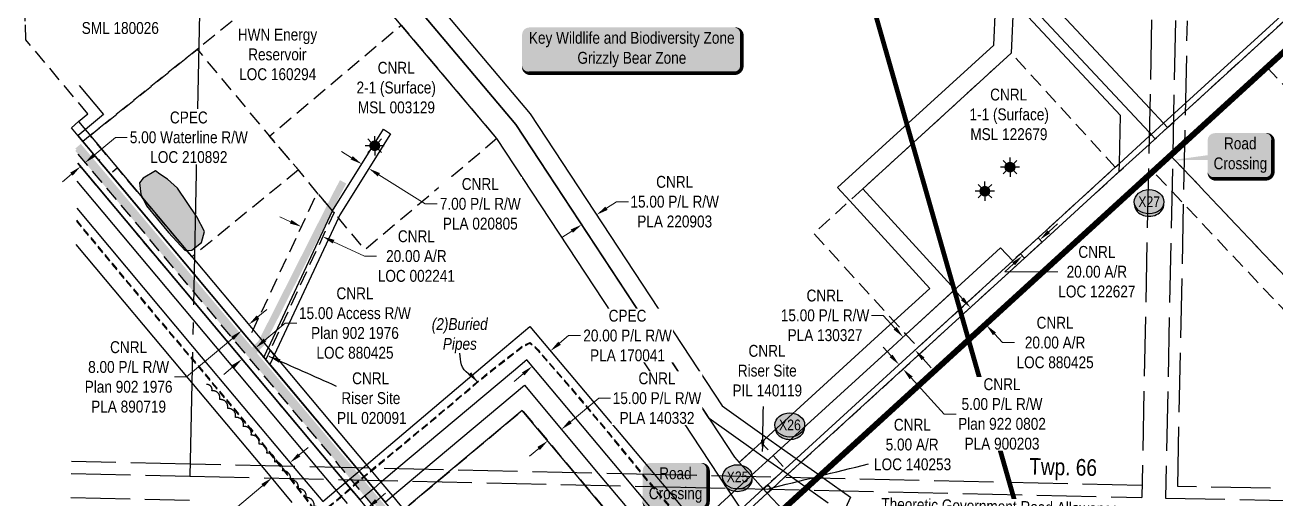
# Model space of a CAD drawing. Extents: x 405326 to 424052, y 6044755 to 6062236.
# Drawn here: x 405334 to 406388, y 6059730 to 6060129 of the extents above; entities that cross this region are included whole.
import ezdxf
from ezdxf.enums import TextEntityAlignment as Align

# ---------------------------------------------------------------- set-up
doc = ezdxf.new("R2010")
doc.units = 0
doc.header["$LTSCALE"] = 5
for name, pattern in [('0', [1, 1, 0]), ('DASHDOT2', [12.7, 6.35, -3.175, 0, -3.175]), ('foc-ACCESSROAD', [3.75, 2.5, -1.25]), ('foc-QUARTERLINE', [33, 25, -3, 2, -3]), ('foc-UNSURVEYED', [12.5, 10, -2.5]), ('UG_PIPE', [1.875, 1.25, -0.625])]:
    doc.linetypes.add(name, pattern=pattern)
for name, color, linetype in [('AS-PIPE-UG', 44, 'UG_PIPE'), ('AS-PIPE-UG-T', 44, 'Continuous'), ('AS-ROADS', 254, 'Continuous'), ('AS-WILDLIFE', 131, 'DASHDOT2'), ('AS-WILDLIFE-BLOCK', 131, 'Continuous'), ('C-RW', 13, 'Continuous'), ('C-WS', 13, 'foc-ACCESSROAD'), ('CG-NOTES', 7, 'Continuous'), ('D-TXT', 6, 'Continuous'), ('F-AR', 190, 'foc-ACCESSROAD'), ('F-RW', 190, 'Continuous'), ('F-WS', 190, 'foc-ACCESSROAD'), ('F-WS-S', 190, 'Continuous'), ('L-ROAD-T', 7, 'Continuous'), ('L-SECQ', 8, 'foc-QUARTERLINE'), ('L-USEC', 7, 'foc-UNSURVEYED'), ('P-CROSSINGS', 250, 'Continuous'), ('P-PROPOSED', 10, 'Continuous'), ('T-BUSH', 110, '0'), ('T-WATER', 160, 'Continuous'), ('T-WATER-H', 133, 'Continuous')]:
    doc.layers.add(name, color=color, linetype=linetype)
for name, color, linetype, lineweight in [('C-RW-T', 13, 'Continuous', 9), ('C-WS-T', 13, 'Continuous', 9), ('F-AR-T', 190, 'Continuous', 9), ('F-RW-T', 190, 'Continuous', 9), ('F-WS-T', 190, 'Continuous', 9)]:
    doc.layers.add(name, color=color, linetype=linetype, lineweight=lineweight)
doc.styles.add('80', font='ARIALN.TTF', dxfattribs={"height": 10})
doc.styles.add('80CG', font='ARIALN.TTF', dxfattribs={"height": 10})
doc.styles.add('80L', font='ARIALN.TTF', dxfattribs={"height": 10})
doc.styles.add('Crossing', font='ARIALN.TTF', dxfattribs={"height": 10})
doc.dimstyles.new('Compass 5 000', dxfattribs={"dimscale": 5, "dimtxt": 9, "dimasz": 2, "dimexe": 0.2, "dimexo": 0.0625, "dimgap": 0.5, "dimtad": 0, "dimtih": 1, "dimtoh": 1, "dimzin": 0, "dimdsep": 46, "dimtxsty": '80CG', "dimcen": 0.1, "dimse1": 1, "dimse2": 1, "dimclrd": 256, "dimclrt": 256, "dimaunit": 1, "dimadec": 4, "dimazin": 0, "dimtfac": 0.06, "dimtofl": 0, "dimtmove": 0, "dimatfit": 1, "dimfxl": 0.2, "dimtolj": 1, "dimtzin": 0, "dimlwd": -1, "dimarcsym": 0})

# ---------------------------------------------------------------- blocks, each defined once
blk = doc.blocks.new('*U545')
h = blk.add_hatch(color=255)
edge = h.paths.add_edge_path()
edge.add_line((-86.5, -20), (86.5, -20))
edge.add_arc((86.5, -14), 6, 270, 360)
edge.add_line((92.5, -14), (92.5, 12.5))
edge.add_arc((86.5, 12.5), 6, 0, 90)
edge.add_line((86.5, 18.5), (-86.5, 18.5))
edge.add_arc((-86.5, 12.5), 6, 90, 180)
edge.add_line((-92.5, 12.5), (-92.5, -14))
edge.add_arc((-86.5, -14), 6, 180, 270)
at = {"color": 131, "flags": 128}
blk.add_lwpolyline([(-86.5, -20, 3, 3, 0), (86.5, -20, 3, 3, 0.414214), (92.5, -14, 3, 3, 0), (92.5, 12.5, 3, 0, 0.414214), (86.5, 18.5, 0, 0, 0), (-86.5, 18.5, 0, 0, 0.414214), (-92.5, 12.5, 0, 0, 0), (-92.5, -14, 0, 3, 0.414214)], format="xyseb", close=True, dxfattribs=at)
at = {"color": 131, "style": '80'}
blk.add_attdef('ENTER_TEXT_001', (-36, -5), '', height=10, dxfattribs=at)
blk = doc.blocks.new('GAS')
h = blk.add_hatch(color=255)
h.dxf.hatch_style = 1
edge = h.paths.add_edge_path()
edge.add_arc((0, 0), 0.9, 0, 360)
for p, q in [((-0.81, 0), (-1.62, 0)), ((-0.57, 0.57), (-1.14, 1.14)), ((0, 0.81), (0, 1.62)), ((0.57, 0.57), (1.14, 1.14)), ((1.62, 0), (0.81, 0)), ((-0.57, -0.57), (-1.14, -1.14)), ((0, -0.81), (0, -1.62)), ((1.14, -1.14), (0.57, -0.57))]:
    blk.add_line(p, q)
blk.add_circle((0, 0), 0.8)
blk = doc.blocks.new('*D958')
at = {"layer": 'F-RW-T', "transparency": 16777216}
for p, q in [((406057.1, 6059884.7), (406047.1, 6059884.7)), ((406067, 6059873.9), (406057.1, 6059884.7)), ((406090.6, 6059848.1), (406097.4, 6059840.7))]:
    blk.add_line(p, q, dxfattribs=at)
for points in [[(406068.3, 6059875), (406065.8, 6059872.8), (406073.8, 6059866.5)], [(406091.9, 6059849.2), (406089.4, 6059847), (406083.9, 6059855.5)]]:
    blk.add_solid(points, dxfattribs=at)
at = {"layer": 'F-RW-T', "transparency": 16777216, "insert": (406008.1, 6059884.7), "char_height": 10, "attachment_point": 5, "style": '80CG'}
blk.add_mtext('\\A1;CNRL\\P15.00 P/L R/W\\PPLA 130327', dxfattribs=at)
blk = doc.blocks.new('*D961')
at = {"layer": 'F-RW-T', "transparency": 16777216}
for p, q in [((405824.1, 6059974.9), (405832.5, 6059980.4)), ((405832.5, 6059980.4), (405842.5, 6059980.4)), ((405794.8, 6059955.6), (405786.5, 6059950.2))]:
    blk.add_line(p, q, dxfattribs=at)
for points in [[(405823.2, 6059976.3), (405825, 6059973.5), (405815.7, 6059969.4)], [(405793.9, 6059957), (405795.8, 6059954.3), (405803.2, 6059961.1)]]:
    blk.add_solid(points, dxfattribs=at)
at = {"layer": 'F-RW-T', "transparency": 16777216, "insert": (405881.5, 6059980.4), "char_height": 10, "attachment_point": 5, "style": '80CG'}
blk.add_mtext('\\A1;CNRL\\P15.00 P/L R/W\\PPLA 220903', dxfattribs=at)
blk = doc.blocks.new('*D963')
at = {"layer": 'F-RW-T', "transparency": 16777216}
for p, q in [((405609.5, 6060017.4), (405601, 6060022.7)), ((405632.4, 6060003.1), (405671.5, 6059978.6)), ((405671.5, 6059978.6), (405681.5, 6059978.6))]:
    blk.add_line(p, q, dxfattribs=at)
for points in [[(405610.4, 6060018.8), (405608.6, 6060016), (405618, 6060012.1)], [(405633.3, 6060004.5), (405631.5, 6060001.7), (405623.9, 6060008.4)]]:
    blk.add_solid(points, dxfattribs=at)
at = {"layer": 'F-RW-T', "transparency": 16777216, "insert": (405717.8, 6059978.6), "char_height": 10, "attachment_point": 5, "style": '80CG', "bg_fill": 3, "box_fill_scale": 1.1, "bg_fill_color": 256, "bg_fill_true_color": 13158600, "bg_fill_transparency": 0}
blk.add_mtext('\\A1;CNRL\\P7.00 P/L R/W\\PPLA 020805', dxfattribs=at)
blk = doc.blocks.new('*D964')
at = {"layer": 'F-AR-T', "transparency": 16777216}
for p, q in [((405558.1, 6059963.6), (405549, 6059967.8)), ((405594.3, 6059946.7), (405620.4, 6059934.6)), ((405620.4, 6059934.6), (405630.4, 6059934.6))]:
    blk.add_line(p, q, dxfattribs=at)
for points in [[(405558.8, 6059965.1), (405557.4, 6059962.1), (405567.1, 6059959.4)], [(405595, 6059948.3), (405593.6, 6059945.2), (405585.2, 6059951)]]:
    blk.add_solid(points, dxfattribs=at)
at = {"layer": 'F-AR-T', "transparency": 16777216, "insert": (405664, 6059934.6), "char_height": 10, "attachment_point": 5, "style": '80CG'}
blk.add_mtext('\\A1;CNRL\\P20.00 A/R\\PLOC 002241', dxfattribs=at)
blk = doc.blocks.new('*D966')
at = {"layer": 'C-WS-T', "transparency": 16777216}
for p, q in [((405392.8, 6060019.7), (405410.6, 6060034.6)), ((405410.6, 6060034.6), (405420.6, 6060034.6)), ((405373.6, 6060003.6), (405366, 6059997.2))]:
    blk.add_line(p, q, dxfattribs=at)
for points in [[(405391.7, 6060021), (405393.9, 6060018.4), (405385.1, 6060013.3)], [(405372.6, 6060004.9), (405374.7, 6060002.4), (405381.3, 6060010.1)]]:
    blk.add_solid(points, dxfattribs=at)
at = {"layer": 'C-WS-T', "transparency": 16777216, "insert": (405472.4, 6060034.6), "char_height": 10, "attachment_point": 5, "style": '80CG', "bg_fill": 3, "box_fill_scale": 1.1, "bg_fill_color": 256, "bg_fill_true_color": 13158600, "bg_fill_transparency": 0}
blk.add_mtext('\\A1;CPEC\\P5.00 Waterline R/W\\PLOC 210892', dxfattribs=at)
blk = doc.blocks.new('*D967')
at = {"layer": 'F-RW-T', "transparency": 16777216}
for p, q in [((405536.4, 6059863.9), (405553.4, 6059878.2)), ((405553.4, 6059878.2), (405563.4, 6059878.2)), ((405509.6, 6059841.5), (405502, 6059835))]:
    blk.add_line(p, q, dxfattribs=at)
for points in [[(405535.4, 6059865.2), (405537.5, 6059862.7), (405528.8, 6059857.5)], [(405508.5, 6059842.7), (405510.7, 6059840.2), (405517.3, 6059847.9)]]:
    blk.add_solid(points, dxfattribs=at)
at = {"layer": 'F-RW-T', "transparency": 16777216, "insert": (405612.3, 6059878.2), "char_height": 10, "attachment_point": 5, "style": '80CG'}
blk.add_mtext('\\A1;CNRL\\P15.00 Access R/W\\PPlan 902 1976\\PLOC 880425', dxfattribs=at)
blk = doc.blocks.new('*D968')
at = {"layer": 'F-RW-T', "transparency": 16777216}
for p, q in [((405530.6, 6059883.4), (405538.2, 6059889.8)), ((405509.1, 6059865.4), (405470.4, 6059832.9)), ((405470.4, 6059832.9), (405460.4, 6059832.9))]:
    blk.add_line(p, q, dxfattribs=at)
for points in [[(405529.5, 6059884.7), (405531.6, 6059882.1), (405522.9, 6059877)], [(405508, 6059866.7), (405510.2, 6059864.1), (405516.8, 6059871.8)]]:
    blk.add_solid(points, dxfattribs=at)
at = {"layer": 'F-RW-T', "transparency": 16777216, "insert": (405421.7, 6059832.9), "char_height": 10, "attachment_point": 5, "style": '80CG'}
blk.add_mtext('\\A1;CNRL\\P8.00 P/L R/W\\PPlan 902 1976\\PPLA 890719', dxfattribs=at)
blk = doc.blocks.new('*D969')
at = {"layer": 'C-RW-T', "transparency": 16777216}
for p, q in [((405784.6, 6059861.3), (405792.2, 6059867.7)), ((405792.2, 6059867.7), (405802.2, 6059867.7)), ((405753.9, 6059835.5), (405746.3, 6059829))]:
    blk.add_line(p, q, dxfattribs=at)
for points in [[(405783.5, 6059862.6), (405785.7, 6059860), (405776.9, 6059854.8)], [(405752.9, 6059836.7), (405755, 6059834.2), (405761.6, 6059841.9)]]:
    blk.add_solid(points, dxfattribs=at)
at = {"layer": 'C-RW-T', "transparency": 16777216, "insert": (405841.8, 6059867.7), "char_height": 10, "attachment_point": 5, "style": '80CG', "bg_fill": 3, "box_fill_scale": 1.1, "bg_fill_color": 256, "bg_fill_true_color": 13158600, "bg_fill_transparency": 0}
blk.add_mtext('\\A1;CPEC\\P20.00 P/L R/W\\PPLA 170041', dxfattribs=at)
blk = doc.blocks.new('*D970')
at = {"layer": 'F-RW-T', "transparency": 16777216}
for p, q in [((405793.8, 6059795.2), (405817.5, 6059815)), ((405817.5, 6059815), (405827.5, 6059815)), ((405767, 6059772.7), (405759.3, 6059766.3))]:
    blk.add_line(p, q, dxfattribs=at)
for points in [[(405792.7, 6059796.4), (405794.9, 6059793.9), (405786.1, 6059788.7)], [(405765.9, 6059774), (405768, 6059771.4), (405774.6, 6059779.1)]]:
    blk.add_solid(points, dxfattribs=at)
at = {"layer": 'F-RW-T', "transparency": 16777216, "insert": (405866.6, 6059815), "char_height": 10, "attachment_point": 5, "style": '80CG', "bg_fill": 3, "box_fill_scale": 1.1, "bg_fill_color": 256, "bg_fill_true_color": 13158600, "bg_fill_transparency": 0}
blk.add_mtext('\\A1;CNRL\\P15.00 P/L R/W\\PPLA 140332', dxfattribs=at)
blk = doc.blocks.new('*D972')
at = {"layer": 'F-RW-T', "transparency": 16777216}
for p, q in [((405630.3, 6059728.7), (405637.9, 6059735.1)), ((405607.2, 6059709.4), (405585.3, 6059691)), ((405585.3, 6059691), (405575.3, 6059691))]:
    blk.add_line(p, q, dxfattribs=at)
for points in [[(405629.2, 6059730), (405631.3, 6059727.4), (405622.6, 6059722.3)], [(405606.1, 6059710.7), (405608.2, 6059708.1), (405614.8, 6059715.8)]]:
    blk.add_solid(points, dxfattribs=at)
at = {"layer": 'F-RW-T', "transparency": 16777216, "insert": (405536.2, 6059691), "char_height": 10, "attachment_point": 5, "style": '80CG'}
blk.add_mtext('\\A1;CNRL\\P10.00 P/L R/W\\PPLA 140332', dxfattribs=at)
blk = doc.blocks.new('*D973')
at = {"layer": 'F-RW-T', "transparency": 16777216}
for p, q in [((405565.2, 6059767.2), (405572.9, 6059773.6)), ((405534.6, 6059741.5), (405479.7, 6059695.5)), ((405479.7, 6059695.5), (405469.7, 6059695.5))]:
    blk.add_line(p, q, dxfattribs=at)
for points in [[(405564.2, 6059768.5), (405566.3, 6059765.9), (405557.6, 6059760.8)], [(405533.5, 6059742.8), (405535.7, 6059740.2), (405542.3, 6059747.9)]]:
    blk.add_solid(points, dxfattribs=at)
at = {"layer": 'F-RW-T', "transparency": 16777216, "insert": (405430.2, 6059695.5), "char_height": 10, "attachment_point": 5, "style": '80CG'}
blk.add_mtext('\\A1;CPEC\\P20.00 P/L R/W\\PPLA 170041', dxfattribs=at)
blk = doc.blocks.new('*D995')
at = {"layer": 'F-AR-T', "transparency": 16777216}
for p, q in [((406123.8, 6059898.7), (406117, 6059906.1)), ((406150.8, 6059869.1), (406157.5, 6059861.8)), ((406157.5, 6059861.8), (406167.5, 6059861.8))]:
    blk.add_line(p, q, dxfattribs=at)
for points in [[(406125, 6059899.8), (406122.5, 6059897.5), (406130.5, 6059891.3)], [(406152, 6059870.3), (406149.5, 6059868), (406144, 6059876.5)]]:
    blk.add_solid(points, dxfattribs=at)
at = {"layer": 'F-AR-T', "transparency": 16777216, "insert": (406201.8, 6059861.8), "char_height": 10, "attachment_point": 5, "style": '80CG'}
blk.add_mtext('\\A1;CNRL\\P20.00 A/R\\PLOC 880425', dxfattribs=at)
blk = doc.blocks.new('*U1035')
h = blk.add_hatch(color=59)
edge = h.paths.add_edge_path()
edge.add_line((-21.5, -20), (21.5, -20))
edge.add_arc((21.5, -14), 6, 270, 360)
edge.add_line((27.5, -14), (27.5, 12.5))
edge.add_arc((21.5, 12.5), 6, 0, 90)
edge.add_line((21.5, 18.5), (-21.5, 18.5))
edge.add_arc((-21.5, 12.5), 6, 90, 180)
edge.add_line((-27.5, 12.5), (-27.5, -14))
edge.add_arc((-21.5, -14), 6, 180, 270)
at = {"color": 1, "flags": 128}
blk.add_lwpolyline([(-21.5, -20, 3, 3, 0), (21.5, -20, 3, 3, 0.414214), (27.5, -14, 3, 3, 0), (27.5, 12.5, 3, 0, 0.414214), (21.5, 18.5, 0, 0, 0), (-21.5, 18.5, 0, 0, 0.414214), (-27.5, 12.5, 0, 0, 0), (-27.5, -14, 0, 3, 0.414214)], format="xyseb", close=True, dxfattribs=at)
blk.add_lwpolyline([(-58.5, -4.4, 0, 7.5, 0), (0, 0, 0, 0, 0)], format="xyseb", dxfattribs=at)
at = {"color": 1, "style": '80'}
blk.add_attdef('ENTER_TEXT_001', (-36, -5), '', height=10, dxfattribs=at)
blk = doc.blocks.new('*D1050')
at = {"layer": 'F-RW-T', "transparency": 16777216}
for p, q in [((406063.7, 6059850.6), (406057, 6059858)), ((406080.6, 6059832.1), (406108.4, 6059801.7)), ((406108.4, 6059801.7), (406118.4, 6059801.7))]:
    blk.add_line(p, q, dxfattribs=at)
for points in [[(406064.9, 6059851.7), (406062.5, 6059849.5), (406070.5, 6059843.2)], [(406081.8, 6059833.3), (406079.3, 6059831), (406073.8, 6059839.5)]]:
    blk.add_solid(points, dxfattribs=at)
at = {"layer": 'F-RW-T', "transparency": 16777216, "insert": (406157.1, 6059801.7), "char_height": 10, "attachment_point": 5, "style": '80CG', "bg_fill": 3, "box_fill_scale": 1.1, "bg_fill_color": 256, "bg_fill_true_color": 13158600, "bg_fill_transparency": 0}
blk.add_mtext('\\A1;CNRL\\P5.00 P/L R/W\\PPlan 922 0802\\PPLA 900203', dxfattribs=at)
blk = doc.blocks.new('*U1051')
h = blk.add_hatch(color=59)
edge = h.paths.add_edge_path()
edge.add_line((-21.5, -20), (21.5, -20))
edge.add_arc((21.5, -14), 6, 270, 360)
edge.add_line((27.5, -14), (27.5, 12.5))
edge.add_arc((21.5, 12.5), 6, 0, 90)
edge.add_line((21.5, 18.5), (-21.5, 18.5))
edge.add_arc((-21.5, 12.5), 6, 90, 180)
edge.add_line((-27.5, 12.5), (-27.5, -14))
edge.add_arc((-21.5, -14), 6, 180, 270)
at = {"color": 1, "flags": 128}
blk.add_lwpolyline([(-21.5, -20, 3, 3, 0), (21.5, -20, 3, 3, 0.414214), (27.5, -14, 3, 3, 0), (27.5, 12.5, 3, 0, 0.414214), (21.5, 18.5, 0, 0, 0), (-21.5, 18.5, 0, 0, 0.414214), (-27.5, 12.5, 0, 0, 0), (-27.5, -14, 0, 3, 0.414214)], format="xyseb", close=True, dxfattribs=at)
blk.add_lwpolyline([(44.6, -56.6, 0, 7.5, 0), (0, 0, 0, 0, 0)], format="xyseb", dxfattribs=at)
at = {"color": 1, "style": '80'}
blk.add_attdef('ENTER_TEXT_001', (-36, -5), '', height=10, dxfattribs=at)
blk = doc.blocks.new('xing2')
h = blk.add_hatch(color=50)
h.dxf.hatch_style = 1
edge = h.paths.add_edge_path()
edge.add_ellipse((0, 0), major_axis=(-12.5, 0), ratio=0.816297, start_angle=0, end_angle=360)
h = blk.add_hatch(color=250)
h.dxf.hatch_style = 1
edge = h.paths.add_edge_path()
edge.add_ellipse((0, -2), major_axis=(-12.5, 0), ratio=0.816297, start_angle=0, end_angle=180)
edge.add_line((12.5, -2), (12.5, 0))
edge.add_ellipse((0, 0), major_axis=(-12.5, 0), ratio=0.816297, start_angle=0, end_angle=180, ccw=False)
edge.add_line((-12.5, 0), (-12.5, -2))
at = {"color": 250}
blk.add_ellipse((0, 0), major_axis=(-12.5, 0), ratio=0.816297, dxfattribs=at)
blk.add_ellipse((0, -2), major_axis=(-12.5, 0), ratio=0.816297, start_param=0, end_param=3.141593, dxfattribs=at)
at = {"color": 250, "style": 'Crossing'}
blk.add_attdef('CROSSING', text='', height=9, dxfattribs=at).set_placement((0.1, 0), align=Align.MIDDLE_CENTER)
at = {"color": 250, "style": 'Crossing', "flags": 1}
for tag, p in [('OWNER', (0.1, -12.5)), ('DESCRIPTION', (0.1, -25.8)), ('LOCATION', (0.1, -39.3)), ('DWG_REF', (0.1, -52.8))]:
    blk.add_attdef(tag, text='', height=9, dxfattribs=at).set_placement(p, align=Align.MIDDLE_CENTER)

msp = doc.modelspace()

# ---------------------------------------------------------------- hatches: boundary and pattern name
at = {"layer": 'T-WATER-H'}
h = msp.add_hatch(color=256, dxfattribs=at)
h.dxf.hatch_style = 1
h.paths.add_polyline_path([(405444.485, 6060006.279), (405433.939, 6060000.35), (405430.809, 6059996.233), (405431.962, 6059986.845), (405436.741, 6059976.963), (405455.196, 6059954.564), (405469.367, 6059939.247), (405474.805, 6059939.576), (405483.208, 6059945.999), (405485.515, 6059955.387), (405479.254, 6059967.575), (405462.776, 6059991.786), (405454.372, 6059999.362), (405448.11, 6060003.644)])

# ---------------------------------------------------------------- linework, layer by layer
at = {"layer": 'AS-PIPE-UG', "flags": 128}
for points in [[(405377.828, 6059963.983), (405407.395, 6059928.157), (405441.557, 6059887.387), (405484.509, 6059836.652), (405523.844, 6059789.351), (405555.175, 6059750.4), (405574.669, 6059725.208), (405580.356, 6059718.757), (405583.965, 6059719.322), (405590.232, 6059723.41), (405604.97, 6059735.518), (405613.808, 6059743.451), (405626.759, 6059754.253), (405679.628, 6059798.018), (405725.48, 6059836.616), (405753.559, 6059858.311), (405759.581, 6059861.253), (405761.594, 6059859.796), (405766.052, 6059855.359), (405794.087, 6059823.142), (405825.435, 6059785.851), (405853.457, 6059751.363), (405880.442, 6059719.426), (405893.282, 6059703.796), (405904.523, 6059691.443), (405919.618, 6059675.462), (405927.823, 6059666.506), (405932.836, 6059660.628), (405936.466, 6059657.196), (405937.775, 6059658.682), (405942.684, 6059661.686), (405948.853, 6059666.77), (405955.2, 6059672.265), (405960.457, 6059676.368), (405963.063, 6059678.133), (405965.515, 6059678.767), (405979.594, 6059672.578), (405994.959, 6059666.111), (406006.101, 6059660.201), (406015.19, 6059656.02), (406014.83, 6059654.907), (406012.534, 6059652.174), (406011.079, 6059650.057), (406008.957, 6059644.301), (406005.849, 6059637.482)], [(405377.845, 6059964.785), (405407.792, 6059928.543), (405441.971, 6059887.822), (405484.965, 6059836.881), (405524.202, 6059789.805), (405555.652, 6059750.742), (405575.261, 6059725.358), (405580.372, 6059719.553), (405583.921, 6059719.935), (405590.026, 6059723.794), (405604.737, 6059735.979), (405613.403, 6059743.961), (405626.332, 6059754.734), (405679.34, 6059798.393), (405725.231, 6059837.049), (405753.265, 6059858.881), (405759.736, 6059861.889), (405761.89, 6059860.146), (405766.452, 6059855.708), (405794.634, 6059823.346), (405825.751, 6059786.171), (405853.878, 6059751.701), (405880.858, 6059719.89), (405893.861, 6059704.097), (405904.927, 6059691.832), (405919.777, 6059675.754), (405928.119, 6059666.848), (405933.086, 6059660.768), (405936.916, 6059657.921), (405937.352, 6059659.203), (405942.332, 6059662.191), (405948.393, 6059667.091), (405954.948, 6059672.621), (405960.14, 6059676.703), (405962.972, 6059678.693), (405965.642, 6059679.196), (405979.879, 6059672.998), (405995.017, 6059666.338), (406006.261, 6059660.592), (406015.356, 6059656.259), (406019.605, 6059654.021), (406026.367, 6059650.676), (406035.32, 6059646.556)]]:
    msp.add_lwpolyline(points, dxfattribs=at)
at = {"layer": 'AS-ROADS', "flags": 128}
for points, const_width in [([(405628.522, 6059727.435), (405594.04, 6059769.248), (405400.377, 6059999.75), (405379.105, 6060025.117)], 5.997), ([(405379.147, 6060027.15), (405448.955, 6059944.324), (405728.255, 6059612.403), (405736.229, 6059608.866), (405744.878, 6059608.866), (405761.362, 6059613.27), (405788.033, 6059627.65), (405808.107, 6059643.473), (405837.973, 6059669.573), (405850.774, 6059680.227), (405864.483, 6059686.426), (405876.56, 6059685.61), (405886.842, 6059683.326), (405896.634, 6059680.39), (405902.183, 6059679.737), (405907.732, 6059679.901)], 5.998), ([(405526.29, 6059853.818), (405533.702, 6059861.72), (405597.59, 6059988.206), (405602.329, 6059997.153)], 5.998)]:
    msp.add_lwpolyline(points, dxfattribs=dict(at, const_width=const_width))
at = {"layer": 'AS-WILDLIFE', "const_width": 3.998}
msp.add_lwpolyline([(405963.143, 6060642.864), (406010.929, 6060276.587), (406244.554, 6059460.087), (406362.572, 6059145.904)], dxfattribs=at)
at = {"layer": 'C-RW'}
for points in [[(405387.619, 6060432.954), (405485.77, 6060345.535), (405488.278, 6060343.301), (405495.975, 6060336.446), (405522.367, 6060312.94), (405747.825, 6060045.441), (405931.847, 6059765.325), (405935.828, 6059760.95), (405945.993, 6059749.822), (405946.97, 6059748.753), (405956.102, 6059738.756), (405959.472, 6059735.068), (405973.144, 6059720.466), (405975.5, 6059717.942), (406000.847, 6059690.876), (406040, 6059673.927), (406271.458, 6059574.034), (406301.36, 6059561.129), (406370.549, 6059531.268)], [(406370.104, 6059509.731), (406300.914, 6059539.604), (406271.013, 6059552.512), (406075.703, 6059636.827), (406032.117, 6059655.645), (406029.82, 6059656.635), (405996.226, 6059671.115), (405967.034, 6059683.436), (405951.372, 6059700.589), (405950.808, 6059701.207), (405940.134, 6059717.4), (405939.233, 6059718.757), (405937.349, 6059721.623), (405928.996, 6059734.293), (405919.044, 6059749.381), (405731.745, 6060033.504), (405651.192, 6060129.07), (405508.005, 6060298.956), (405485.221, 6060319.254), (405478.949, 6060324.841), (405471.254, 6060331.697), (405387.071, 6060406.698)], [(405380.215, 6060078.297), (405400.672, 6060053.917), (405385.303, 6060041.07), (405379.334, 6060036.079)], [(405378.056, 6059974.903), (405475.602, 6059858.54), (405560.33, 6059757.464), (405585.112, 6059727.904), (405596.603, 6059737.547), (405604.351, 6059744.049), (405615.837, 6059753.688), (405618.771, 6059756.146), (405621.887, 6059758.812), (405732.81, 6059852.996), (405759.575, 6059875.439), (405864.807, 6059750.602), (405881.585, 6059730.708), (405890.415, 6059719.855)], [(405559.535, 6059727.312), (405533.753, 6059758.064), (405474.968, 6059828.182), (405377.422, 6059944.529)], [(405863.456, 6059720.462), (405837.681, 6059751.212), (405757.142, 6059847.309), (405745.654, 6059837.677), (405647.648, 6059755.494), (405634.543, 6059744.511), (405634.2, 6059744.227), (405628.113, 6059739.013), (405616.682, 6059729.343)]]:
    msp.add_lwpolyline(points, dxfattribs=at)
at = {"layer": 'C-WS', "flags": 128}
msp.add_lwpolyline([(405379.01, 6060020.573), (405476.556, 6059904.24), (405480.055, 6059900.068), (405598.828, 6059758.418), (405600.382, 6059756.559), (405608.181, 6059747.264), (405620.5, 6059732.572), (405626.167, 6059725.808), (405630.037, 6059721.198), (405639.676, 6059709.7), (405752.207, 6059575.495), (405767.332, 6059557.46), (405761.141, 6059551.809), (405677.819, 6059475.862), (405687.987, 6059464.827), (405522.955, 6059314.393), (405520.799, 6059312.429), (405517.121, 6059307.245), (405514.394, 6059303.402), (405505.379, 6059290.696), (405502.062, 6059286.595), (405501.247, 6059284.025), (405499.581, 6059278.773), (405496.234, 6059264.192), (405499.086, 6059216.105), (405511.202, 6059150.822), (405553.684, 6058922.934), (405571.178, 6058829.004), (405600.112, 6058677.736), (405603.682, 6058659.072), (405611.539, 6058660.575), (405612.478, 6058655.667), (405604.621, 6058654.163), (405609.54, 6058628.446), (405613.11, 6058609.783), (405620.967, 6058611.286), (405621.906, 6058606.377), (405614.049, 6058604.874), (405618.558, 6058581.305), (405641.099, 6058463.454), (405648.956, 6058464.956), (405766.808, 6058487.499), (405944.396, 6058479.571), (405943.471, 6058459.757), (405941.132, 6058409.665), (405936.147, 6058409.898), (405938.48, 6058459.99), (405939.17, 6058474.803), (405767.171, 6058482.48), (405649.895, 6058460.047), (405642.039, 6058458.545), (405637.13, 6058457.606), (405566.268, 6058828.076), (405548.532, 6058923.05), (405506.183, 6059149.85), (405494.115, 6059215.502), (405491.205, 6059264.49), (405494.743, 6059280.14), (405496.078, 6059284.261), (405497.583, 6059289.004), (405501.394, 6059293.717), (405508.462, 6059303.678), (405510.882, 6059307.088), (405515.94, 6059314.216), (405517.035, 6059315.76), (405680.899, 6059465.146), (405670.74, 6059476.167), (405757.924, 6059555.644), (405760.421, 6059557.92), (405748.378, 6059572.284), (405635.845, 6059706.491), (405626.205, 6059717.988), (405619.519, 6059725.958), (405616.624, 6059729.413), (405604.351, 6059744.049), (405594.999, 6059755.202), (405593.734, 6059756.709), (405476.398, 6059896.651), (405476.13, 6059896.969), (405378.851, 6060012.981)], dxfattribs=at)
at = {"layer": 'F-AR', "flags": 128}
msp.add_lwpolyline([(406673.607, 6059603.383), (406607.515, 6059675.136), (406578.719, 6059705.214), (406549.288, 6059735.964), (406546.3, 6059739.091), (406435.759, 6059845.662), (406405.08, 6059878.11), (406391.479, 6059892.493), (406310.003, 6059978.668), (406284.904, 6060005.215), (406280.297, 6060001.007), (406269.346, 6059991.004), (406171.008, 6059901.184), (406002.743, 6059747.501), (405970.503, 6059718.054), (405955.06, 6059703.957), (405904.407, 6059657.693), (405885.568, 6059640.478), (405872.713, 6059655.829), (405875.283, 6059658.177), (405886.529, 6059668.447), (405889.206, 6059670.893), (405892.433, 6059673.839), (405894.885, 6059676.08), (405897.773, 6059678.718), (405911.277, 6059691.05), (405941.563, 6059718.705), (405959.472, 6059735.068), (405963.164, 6059738.44), (405973.802, 6059748.151), (406176.105, 6059932.924), (406190.869, 6059946.411), (406255.859, 6060005.771), (406280.869, 6060028.613), (406286.173, 6060033.458), (406296.505, 6060042.895), (406311.618, 6060056.699), (406648.632, 6060364.503), (406652.407, 6060367.815), (406728.161, 6060434.277), (406765.482, 6060467.28), (406829.091, 6060524.873), (406948.073, 6060632.624), (407042.847, 6060719.312), (407118.327, 6060790.297), (407131.659, 6060802.834), (407174.744, 6060827.544), (407197.292, 6060847.034), (407218.323, 6060866.83), (407240.114, 6060902.287), (407313.868, 6060969.15), (407401.063, 6061047.848), (407421.238, 6061069.206), (407438.771, 6061092.851), (407460.508, 6061123.512), (407493.531, 6061155.479), (407647.804, 6061298.96), (407662.721, 6061312.905), (407732.148, 6061377.845), (407800.586, 6061440.87), (407811.689, 6061451.095), (407817.417, 6061456.371), (407819.187, 6061457.779), (407829.951, 6061466.341), (407833.864, 6061469.453), (407847.831, 6061452.69), (407863.83, 6061433.493), (407895.275, 6061395.751), (407914.472, 6061372.712), (407924.065, 6061361.195), (407931.332, 6061352.479), (407933.664, 6061349.68), (407960.781, 6061317.135), (407969.336, 6061306.868), (408261.154, 6060956.644), (408283.536, 6060929.766), (408289.933, 6060922.083), (408293.132, 6060918.267), (408299.539, 6060910.562), (408650.23, 6060488.933), (408655.857, 6060482.171), (408662.27, 6060474.46), (408733.463, 6060388.866), (409213.995, 6059811.126), (409223.657, 6059799.509), (409322.023, 6059681.238), (409347.583, 6059650.567), (409516.281, 6059448.133), (409545.742, 6059412.779), (409550.45, 6059407.13), (409844.345, 6059053.527), (409837.693, 6059053.704), (409824.391, 6059054.06), (409820.233, 6059054.171), (409817.749, 6059054.238), (409798.169, 6059077.797), (409545.132, 6059382.241), (409535.059, 6059394.36), (409515.671, 6059417.627), (409321.13, 6059651.088), (409303.164, 6059672.655), (409295.582, 6059681.76), (409213.142, 6059780.826), (409193.938, 6059803.874), (409142.8, 6059865.348), (409133.222, 6059876.873), (408732.84, 6060357.979), (408645.667, 6060462.726), (408639.25, 6060470.436), (408629.626, 6060482.001), (408623.415, 6060489.461), (408382.505, 6060778.945), (408289.426, 6060891.476), (408286.737, 6060894.705), (408284.178, 6060897.776), (408274.579, 6060909.298), (408268.182, 6060916.977), (408205.9, 6060991.765), (408201.69, 6060996.807), (408199.488, 6060999.443), (408193.454, 6061006.668), (408180.655, 6061022.028), (407960.16, 6061286.648), (407942.877, 6061307.391), (407930.711, 6061321.979), (407918.297, 6061336.884), (407908.701, 6061348.405), (407899.074, 6061359.902), (407831.012, 6061441.63), (407830.433, 6061441.169), (407823.614, 6061434.89), (407812.567, 6061424.716), (407745.752, 6061363.186), (407691.394, 6061312.34), (407661.443, 6061284.335), (407507.297, 6061140.972), (407475.749, 6061110.434), (407454.962, 6061081.111), (407436.592, 6061056.339), (407415.054, 6061033.536), (407327.283, 6060954.319), (407255.659, 6060889.386), (407233.968, 6060854.092), (407210.69, 6060832.181), (407186.365, 6060811.155), (407143.647, 6060786.656), (407117.752, 6060762.305), (407056.446, 6060704.649), (406961.532, 6060617.834), (406858.248, 6060524.299), (406778.818, 6060452.377), (406741.557, 6060419.428), (406678.378, 6060364.002), (406667.052, 6060354.065), (406663.276, 6060350.754), (406662.118, 6060349.737), (406311.047, 6060029.092), (406309.992, 6060028.129), (406299.67, 6060018.701), (406310.592, 6060007.147), (406406.172, 6059906.052), (406419.839, 6059891.596), (406449.965, 6059859.733), (406560.455, 6059753.221), (406577.501, 6059735.406), (406606.933, 6059704.657), (406621.845, 6059689.086), (406701.272, 6059602.838)], dxfattribs=at)
for points in [[(405540.845, 6059855.571), (405537.12, 6059847.564), (405535.594, 6059849.385), (405534.086, 6059851.182), (405522.844, 6059864.59), (405526.587, 6059872.579), (405580.586, 6059987.829), (405590.786, 6059975.776), (405593.367, 6059972.721), (405594.648, 6059971.203), (405540.845, 6059855.571)], [(406190.868, 6059946.412), (406176.105, 6059932.924), (406172.734, 6059936.613), (406187.497, 6059950.1), (406190.868, 6059946.412)]]:
    msp.add_lwpolyline(points, close=True, dxfattribs=at)
at = {"layer": 'F-AR'}
msp.add_lwpolyline([(405963.165, 6059738.44), (405959.472, 6059735.067), (405956.102, 6059738.755), (405959.795, 6059742.129), (405963.165, 6059738.44)], close=True, dxfattribs=at)
at = {"layer": 'F-RW'}
for points in [[(405896.888, 6060644.354), (405805.134, 6060567.466), (405803.861, 6060546.449), (405803.337, 6060537.805), (406166.816, 6060149.316), (406164.823, 6060105.445), (406039.9, 6059991.361), (406117.471, 6059906.435), (406076.232, 6059868.769), (406065.164, 6059858.661), (405964.439, 6059766.667), (405945.993, 6059749.82), (405935.799, 6059760.975), (405954.248, 6059777.818), (406066.108, 6059879.897), (406096.224, 6059907.463), (406028.837, 6059981.242), (406018.686, 6059992.357), (406150.122, 6060112.331), (406151.546, 6060143.686), (405787.976, 6060532.271), (405788.856, 6060546.787), (405790.553, 6060574.816), (405874.145, 6060644.866)], [(405909.017, 6060644.081), (405812.91, 6060563.547), (405811.864, 6060546.269), (405811.529, 6060540.756), (406281.082, 6060038.9), (406282.758, 6060037.108), (406286.173, 6060033.458), (406280.869, 6060028.613), (406255.859, 6060005.771), (406256.015, 6060012.683), (406256.934, 6060053), (406166.816, 6060149.315), (405803.337, 6060537.805), (405803.861, 6060546.449), (405805.134, 6060567.466), (405896.888, 6060644.354)], [(405930.242, 6060643.604), (405826.517, 6060556.69), (405825.877, 6060545.953), (406025.468, 6060332.595), (406281.496, 6060058.939), (406293.091, 6060046.545), (406296.505, 6060042.895), (406286.173, 6060033.458), (406282.758, 6060037.108), (406281.081, 6060038.9), (405811.529, 6060540.756), (405811.864, 6060546.269), (405812.91, 6060563.547), (405909.017, 6060644.081)], [(405934.333, 6059718.867), (405956.102, 6059738.755), (405959.795, 6059742.129), (405966.566, 6059748.314), (405974.548, 6059755.603), (406086.337, 6059857.702), (406166.075, 6059930.532), (406172.734, 6059936.613), (406187.497, 6059950.1), (406252.488, 6060009.462), (406256.015, 6060012.683), (406281.011, 6060035.507), (406282.758, 6060037.108), (406293.09, 6060046.545), (406311.761, 6060063.598), (406648.677, 6060371.315)], [(406648.632, 6060364.503), (406311.618, 6060056.699), (406296.505, 6060042.895), (406286.173, 6060033.458), (406280.869, 6060028.613), (406255.859, 6060005.771), (406190.868, 6059946.412), (406176.105, 6059932.924), (405973.802, 6059748.151), (405963.165, 6059738.44), (405959.472, 6059735.067), (405941.563, 6059718.705)], [(405533.138, 6060323.43), (405759.884, 6060054.396), (405921.416, 6059808.52), (405958.778, 6059781.952), (405971.372, 6059772.997), (405983.865, 6059764.113), (405988.034, 6059761.149), (406004.706, 6059749.293), (406007.364, 6059747.395), (406029.429, 6059731.712), (406022.877, 6059716.877)], [(406010.763, 6059726.598), (405993.385, 6059738.954), (405980.657, 6059747.995), (405976.712, 6059750.809), (405972.544, 6059753.773), (405960.048, 6059762.656), (405947.452, 6059771.612), (405910.415, 6059797.947), (405747.825, 6060045.441), (405522.367, 6060312.94)], [(405379.58, 6060047.897), (405477.127, 6059931.562), (405525.091, 6059874.361), (405537.829, 6059859.169), (405539.245, 6059857.48), (405542.787, 6059853.256), (405624.315, 6059756.02), (405634.186, 6059744.25), (405643.826, 6059732.755), (405650.1, 6059725.269), (405653.473, 6059721.248), (405740.214, 6059617.802), (405748.662, 6059607.727), (405762.784, 6059590.885), (405765.996, 6059587.056), (405795.435, 6059551.946), (405775.927, 6059534.172), (405527.266, 6059307.5), (405504.348, 6059262.492), (405507.042, 6059217.078), (405561.855, 6058922.751)], [(405553.684, 6058922.935), (405499.086, 6059216.105), (405496.234, 6059264.186), (405518.174, 6059307.272), (405518.619, 6059308.146), (405520.799, 6059312.429), (405522.955, 6059314.393), (405770.719, 6059540.245), (405784.373, 6059552.689), (405759.866, 6059581.915), (405756.654, 6059585.745), (405737.38, 6059608.731), (405647.341, 6059716.115), (405643.965, 6059720.142), (405639.46, 6059725.509), (405637.696, 6059727.619), (405628.058, 6059739.114), (405613.681, 6059756.26), (405539.043, 6059845.268), (405535.502, 6059849.492), (405534.086, 6059851.181), (405521.348, 6059866.372), (405476.873, 6059919.417), (405379.327, 6060035.749)], [(405379.327, 6060035.747), (405383.287, 6060031.022), (405396.52, 6060015.244), (405406.158, 6060003.75), (405476.873, 6059919.417), (405521.349, 6059866.373), (405534.086, 6059851.182), (405535.502, 6059849.493), (405539.044, 6059845.27), (405539.483, 6059844.746), (405544.441, 6059838.833), (405613.681, 6059756.26), (405628.057, 6059739.113), (405637.696, 6059727.618)], [(405378.851, 6060012.982), (405476.398, 6059896.651), (405593.734, 6059756.709), (405616.565, 6059729.482)], [(405616.565, 6059729.482), (405593.734, 6059756.709), (405476.397, 6059896.651), (405378.851, 6060012.981)], [(405606.061, 6059726.262), (405580.289, 6059757.013), (405476.078, 6059881.361), (405378.533, 6059997.746)], [(405912.641, 6059719.355), (405944.883, 6059748.801), (405945.993, 6059749.819), (405964.44, 6059766.666), (406065.164, 6059858.662), (406076.231, 6059868.769), (406155.959, 6059941.589), (406166.075, 6059930.532), (406086.337, 6059857.702), (405974.548, 6059755.603), (405966.566, 6059748.314), (405959.795, 6059742.129), (405956.102, 6059738.755), (405934.333, 6059718.867)], [(405637.696, 6059727.619), (405643.826, 6059732.755), (405670.355, 6059754.981), (405754.97, 6059825.897), (405817.175, 6059751.674), (405842.95, 6059720.923)], [(405823.019, 6059721.373), (405797.239, 6059752.123), (405753.109, 6059804.767), (405693.111, 6059754.469), (405658.06, 6059725.089)]]:
    msp.add_lwpolyline(points, dxfattribs=at)
msp.add_lwpolyline([(405598.335, 6059966.819), (405544.387, 6059851.348), (405542.787, 6059853.256), (405540.845, 6059855.571), (405539.369, 6059857.332), (405593.367, 6059972.721), (405636.272, 6060041.356), (405642.208, 6060037.646), (405599.528, 6059969.371), (405598.335, 6059966.819)], close=True, dxfattribs=at)
at = {"layer": 'F-RW-T'}
for p, q in [((406196.437, 6059955.134), (406203.817, 6059961.876)), ((406166.915, 6059928.163), (406159.536, 6059921.421)), ((406204.045, 6059921.421), (406159.536, 6059921.421))]:
    msp.add_line(p, q, dxfattribs=at)
for points in [[(406195.314, 6059956.364), (406197.561, 6059953.904), (406189.058, 6059948.392)], [(406165.792, 6059929.393), (406168.039, 6059926.933), (406174.295, 6059934.905)]]:
    msp.add_solid(points, dxfattribs=at)
at = {"layer": 'F-WS'}
for points in [[(405389.381, 6060036.216), (405383.291, 6060031.02), (405379.166, 6060035.939), (405373.531, 6060042.659), (405379.628, 6060047.855), (405387.416, 6060054.407), (405335.163, 6060116.733), (405334.735, 6060132.497), (405334.488, 6060141.652), (405446.448, 6060235.566), (405482.579, 6060192.739), (405523.519, 6060144.109), (405480.847, 6060109.78), (405479.462, 6060108.666), (405389.381, 6060036.216)], [(405544.387, 6059851.348), (405540.643, 6059843.362), (405539.483, 6059844.746), (405539.044, 6059845.27), (405537.12, 6059847.564), (405535.61, 6059849.364), (405539.329, 6059857.379), (405540.845, 6059855.571), (405542.787, 6059853.256), (405544.387, 6059851.348)]]:
    msp.add_lwpolyline(points, close=True, dxfattribs=at)
at = {"layer": 'F-WS', "flags": 128}
for points in [[(405731.745, 6060033.504), (405620.886, 6059940.065), (405598.335, 6059966.819), (405594.7, 6059971.139), (405593.367, 6059972.721), (405590.786, 6059975.776), (405580.598, 6059987.839), (405564.65, 6060007.163), (405540.334, 6060035.632), (405651.194, 6060129.072), (405731.745, 6060033.504)], [(405564.65, 6060007.163), (405477.213, 6059935.742), (405475.086, 6059934.001), (405412.322, 6060008.859), (405406.158, 6060003.75), (405396.52, 6060015.245), (405402.66, 6060020.383), (405389.381, 6060036.216), (405479.462, 6060108.666), (405480.791, 6060107.071), (405540.334, 6060035.632), (405564.65, 6060007.163)], [(406166.075, 6059930.532), (406086.337, 6059857.702), (406076.231, 6059868.769), (406066.123, 6059879.844), (405998.681, 6059953.701), (406164.823, 6060105.445), (406242.359, 6060020.527), (406252.488, 6060009.462), (406187.497, 6059950.1), (406172.734, 6059936.613), (406166.075, 6059930.532)], [(406501.031, 6059965.743), (406419.842, 6059891.594), (406406.172, 6059906.052), (406310.593, 6060007.147), (406299.67, 6060018.701), (406309.992, 6060028.129), (406311.047, 6060029.092), (406380.858, 6060092.85), (406501.031, 6059965.743)], [(405773.028, 6059625.569), (405740.214, 6059617.802), (405653.473, 6059721.248), (405658.06, 6059725.089), (405693.111, 6059754.469), (405753.109, 6059804.767), (405797.239, 6059752.123), (405823.021, 6059721.373), (405840.683, 6059700.31), (405849.529, 6059689.703), (405773.028, 6059625.569)], [(405959.795, 6059742.129), (405956.102, 6059738.755), (405946.961, 6059748.755), (405945.993, 6059749.819), (405935.801, 6059760.969), (405954.249, 6059777.813), (405964.44, 6059766.666), (405974.548, 6059755.603), (405966.566, 6059748.314), (405959.795, 6059742.129)]]:
    msp.add_lwpolyline(points, close=True, dxfattribs=at)
at = {"layer": 'L-SECQ'}
msp.add_line((405489.295, 6060513.553), (405473.355, 6059749.37), dxfattribs=at)
at = {"layer": 'L-USEC'}
for p, q in [((406283.038, 6060133.417), (406274.714, 6059731.338)), ((406303.142, 6060133.001), (406294.818, 6059730.942)), ((406305.079, 6059740.796), (406313.195, 6060132.822)), ((405473.532, 6059759.424), (405373.605, 6059761.673)), ((405373.395, 6059751.62), (405473.355, 6059749.37)), ((405874.227, 6059750.408), (405473.532, 6059759.424)), ((406274.922, 6059741.391), (405874.227, 6059750.408)), ((405473.355, 6059749.37), (405874.052, 6059740.354)), ((405874.052, 6059740.354), (406274.714, 6059731.338)), ((406695.744, 6059733.09), (406305.079, 6059740.796)), ((405372.975, 6059731.516), (405472.903, 6059729.267)), ((406294.818, 6059730.942), (406695.519, 6059723.037))]:
    msp.add_line(p, q, dxfattribs=at)
at = {"layer": 'T-BUSH', "flags": 128}
msp.add_lwpolyline([(405723.856, 6059592.356, 0.36313738), (405717.57, 6059597.024, 0.52056705), (405711.372, 6059604.866, 0.52056705), (405705.174, 6059612.708, 0.52056705), (405698.976, 6059620.55, 0.52056705), (405692.778, 6059628.392, 0.52056705), (405686.58, 6059636.234, 0.52056705), (405680.382, 6059644.076, 0.52056705), (405674.184, 6059651.919, 0.52056705), (405667.986, 6059659.761, 0.52056705), (405661.788, 6059667.603, 0.52056705), (405655.59, 6059675.445, 0.52056705), (405649.392, 6059683.287, 0.52056705), (405643.194, 6059691.129, 0.52056705), (405635.27, 6059695.508, 0.52056705), (405625.277, 6059695.735, 0.52056705), (405615.284, 6059695.962, 0.52056705), (405605.291, 6059696.189, 0.52056705), (405597.556, 6059701.266, 0.52056705), (405590.95, 6059708.767, 0.52056705), (405584.344, 6059716.269, 0.52056705), (405577.738, 6059723.771, 0.52056705), (405571.132, 6059731.272, 0.52056705), (405564.526, 6059738.774, 0.52056705), (405557.92, 6059746.276, 0.52056705), (405551.314, 6059753.777, 0.52056705), (405544.707, 6059761.279, 0.52056705), (405538.101, 6059768.78, 0.52056705), (405531.495, 6059776.282, 0.52056705), (405524.889, 6059783.784, 0.52056705), (405518.283, 6059791.285, 0.52056705), (405511.677, 6059798.787, 0.52056705), (405505.071, 6059806.288, 0.52056705), (405498.465, 6059813.79, 0.52056705), (405491.859, 6059821.292, 0.52056705), (405487.238, 6059826.539)], format="xyb", dxfattribs=at)
at = {"layer": 'T-WATER', "flags": 128}
msp.add_lwpolyline([(405444.485, 6060006.279), (405433.939, 6060000.35), (405430.809, 6059996.233), (405431.962, 6059986.845), (405436.741, 6059976.963), (405455.196, 6059954.564), (405469.367, 6059939.247), (405474.805, 6059939.576), (405483.208, 6059945.999), (405485.515, 6059955.387), (405479.254, 6059967.575), (405462.776, 6059991.786), (405454.372, 6059999.362), (405448.11, 6060003.644)], close=True, dxfattribs=at)

# ---------------------------------------------------------------- block references
at = {"layer": 'AS-WILDLIFE-BLOCK', "color": 2}
ref = msp.add_blockref('*U545', (405845.512, 6060108.603), dxfattribs=at)
ref.add_attrib('ENTER_TEXT_001', 'Key Wildlife and Biodiversity Zone', (405758.739, 6060113.41), dxfattribs={"layer": '0', "color": 131, "height": 10, "style": '80'})
ref.add_attrib('ENTER_TEXT_002', 'Grizzly Bear Zone', (405799.602, 6060096.566), dxfattribs={"layer": '0', "color": 131, "height": 10, "style": '80'})
at = {"layer": 'CG-NOTES'}
ref = msp.add_blockref('*U1035', (406357.716, 6060019.663), dxfattribs=dict(at, xscale=0.9990282348270094, yscale=0.9990282348270094, zscale=0.9990282348270094))
ref.add_attrib('ENTER_TEXT_001', 'Road', (406344.018, 6060024.55), dxfattribs={"layer": '0', "color": 1, "height": 9.9903, "style": '80'})
ref.add_attrib('ENTER_TEXT_002', 'Crossing', (406335.261, 6060007.722), dxfattribs={"layer": '0', "color": 1, "height": 9.9903, "style": '80'})
ref = msp.add_blockref('*U1051', (405882.123, 6059741.913), dxfattribs=dict(at, xscale=0.9990282348270094, yscale=0.9990282348270094, zscale=0.9990282348270094))
ref.add_attrib('ENTER_TEXT_001', 'Road', (405868.426, 6059746.801), dxfattribs={"layer": '0', "color": 1, "height": 9.9903, "style": '80'})
ref.add_attrib('ENTER_TEXT_002', 'Crossing', (405859.669, 6059729.973), dxfattribs={"layer": '0', "color": 1, "height": 9.9903, "style": '80'})
at = {"layer": 'F-WS-S', "xscale": 4.997755000000074, "yscale": 4.997755000000074, "zscale": 4.997755000000074}
for p in [(406163.831, 6060009.516), (406142.706, 6059989.25)]:
    msp.add_blockref('GAS', p, dxfattribs=at)
at = {"layer": 'P-CROSSINGS', "color": 5, "xscale": 0.999551, "yscale": 0.999551, "zscale": 0.999551}
for p, values in [((406280.928, 6059980.36), {'CROSSING': 'X27'}), ((405978.44, 6059792.502), {'CROSSING': 'X26'}), ((405934.324, 6059748.796), {'CROSSING': 'X25'})]:
    msp.add_blockref('xing2', p, dxfattribs=at).add_auto_attribs(values)

# ---------------------------------------------------------------- texts
at = {"layer": 'AS-PIPE-UG-T', "insert": (405683.426, 6059882.44), "char_height": 10, "attachment_point": 1, "style": '80L'}
msp.add_mtext_dynamic_manual_height_columns('\\pi-6.46461;{\\fArial Narrow|b0|i1|c0|p34;(2)Buried\\P\\pi2.84644;Pipes}', width=33.76928, gutter_width=49.999, heights=[0], dxfattribs=at)
at = {"layer": 'D-TXT', "color": 3, "insert": (406180.211, 6059764.669), "char_height": 13.9937, "attachment_point": 1, "rotation": 358.867809, "style": '80L'}
msp.add_mtext_dynamic_manual_height_columns('Twp. 66', width=101.34987, gutter_width=47.479, heights=[0], dxfattribs=at)
at = {"layer": 'F-RW-T', "insert": (406236.964, 6059921.421), "char_height": 9.9955, "attachment_point": 5, "style": '80CG'}
msp.add_mtext('\\A1;CNRL\\P20.00 A/R\\PLOC 122627', dxfattribs=at)
at = {"layer": 'F-WS-T', "char_height": 10, "attachment_point": 1, "style": '80L'}
for s, width, insert in [('\\pi28.83581;HWN Energy\\P\\pi0.47633;Non-Manufacturing Clay\\P\\pi29.80784;SML 180026', 123.51746, (405352.418, 6060165.001)), ('\\pi26.30374;CNRL\\P\\pi8.48655;2-1 (Surface)\\P\\pi9.60525;MSL 003129', 82.80531, (405605.112, 6060098.186)), ('\\pi26.30374;CNRL\\P\\pi8.94017;1-1 (Surface)\\P\\pi9.60525;MSL 122679', 82.80531, (406120.804, 6060075.623)), ('\\pi13.99611;CNRL\\P\\pi4.95791;Riser Site\\P\\pi0.48997;PIL 140119', 58.19004, (405929.665, 6059859.884)), ('\\pi13.99611;CNRL\\P\\pi4.95791;Riser Site\\P\\pi1.29147;PIL 020091', 58.19004, (405595.904, 6059836.748))]:
    msp.add_mtext_dynamic_manual_height_columns(s, width=width, gutter_width=49.978, heights=[0], dxfattribs=dict(at, insert=insert))

# ---------------------------------------------------------------- dimensions: what is measured, and where the dimension line sits
at = {"layer": 'F-AR-T'}
dim = msp.add_linear_dim(base=(405585.229, 6059950.96), p1=(405551.619, 6059926.004), p2=(405569.702, 6059917.589), angle=335.047632, text='CNRL\\P20.00 A/R\\PLOC 002241', dimstyle='Compass 5 000', dxfattribs=at)
dim.commit()
dim.dimension.update_dxf_attribs({"geometry": '*D964', "text_midpoint": (405663.962, 6059934.572), "dimtype": 161})
at = {"layer": 'F-AR-T', "color": 2}
dim = msp.add_aligned_dim(p1=(406132.629, 6059893.215), p2=(406146.116, 6059878.449), distance=-2.856, text='CNRL\\P20.00 A/R\\PLOC 880425', dimstyle='Compass 5 000', dxfattribs=at)
dim.commit()
dim.dimension.update_dxf_attribs({"geometry": '*D995', "text_midpoint": (406201.83, 6059861.756)})
at = {"layer": 'F-RW-T'}
dim = msp.add_aligned_dim(p1=(405799.216, 6059967.214), p2=(405811.75, 6059975.448), distance=-7.267, text='CNRL\\P15.00 P/L R/W\\PPLA 220903', dimstyle='Compass 5 000', dxfattribs=at)
dim.commit()
dim.dimension.update_dxf_attribs({"geometry": '*D961', "text_midpoint": (405881.542, 6059980.356)})
for base, p1, p2, angle, text, picture, middle in [((406083.883, 6059855.461), (406110.585, 6059900.146), (406120.692, 6059889.081), 312.407269, 'CNRL\\P15.00 P/L R/W\\PPLA 130327', '*D958', (406008.053, 6059884.741)), ((405516.776, 6059871.827), (405506.27, 6059896.817), (405500.135, 6059891.673), 219.978917, 'CNRL\\P8.00 P/L R/W\\PPlan 902 1976\\PPLA 890719', '*D968', (405421.673, 6059832.948)), ((405542.263, 6059747.914), (405536.275, 6059786.161), (405520.961, 6059773.322), 219.975569, 'CPEC\\P20.00 P/L R/W\\PPLA 170041', '*D973', (405430.182, 6059695.481)), ((405614.831, 6059715.801), (405622.977, 6059721.836), (405615.222, 6059715.335), 219.968656, 'CNRL\\P10.00 P/L R/W\\PPLA 140332', '*D972', (405536.165, 6059691.008))]:
    dim = msp.add_linear_dim(base=base, p1=p1, p2=p2, angle=angle, text=text, dimstyle='Compass 5 000', dxfattribs=at)
    dim.commit()
    dim.dimension.update_dxf_attribs({"geometry": picture, "text_midpoint": middle, "dimtype": 161})

# ---------------------------------------------------------------- leaders
at = {"layer": 'AS-PIPE-UG-T', "color": 5, "path_type": 1}
msp.add_leader([(405715.773, 6059828.459), (405701.955, 6059843.209), (405700.699, 6059852.938)], dimstyle='Compass 5 000', override={"dimgap": 0.5, "dimtad": 0}, dxfattribs=at)
at = {"layer": 'F-WS-T', "path_type": 1}
for points, override in [([(405539.83, 6059850.376), (405596.565, 6059825.248)], {"dimgap": 0.5, "dimtad": 0}), ([(405955.502, 6059770.017), (405956.148, 6059808.115)], {"dimgap": 0.5, "dimtad": 0}), ([(405959.516, 6059738.536), (406044.573, 6059759.726)], {"dimasz": 1, "dimgap": 0.5, "dimtad": 0, "dimldrblk": 'DotBlank'})]:
    msp.add_leader(points, dimstyle='Compass 5 000', override=override, dxfattribs=at)

# ---------------------------------------------------------------- next in the draw order: texts
at = {"layer": 'L-ROAD-T', "insert": (406155.526, 6059728.823), "char_height": 9.99551, "width": 199.45788, "attachment_point": 2, "rotation": 358.71094, "style": '80L', "bg_fill": 3, "box_fill_scale": 1.15, "bg_fill_color": 256, "bg_fill_true_color": 256, "bg_fill_transparency": 0}
msp.add_mtext('Theoretic Government Road Allowance', dxfattribs=at)

# ---------------------------------------------------------------- next in the draw order: dimensions: what is measured, and where the dimension line sits
at = {"layer": 'C-RW-T'}
dim = msp.add_aligned_dim(p1=(405775.599, 6059825.287), p2=(405790.946, 6059838.223), distance=21.74, text='CPEC\\P20.00 P/L R/W\\PPLA 170041', dimstyle='Compass 5 000', override={"dimtfill": 1}, dxfattribs=at)
dim.commit()
dim.dimension.update_dxf_attribs({"geometry": '*D969', "text_midpoint": (405841.766, 6059867.736)})
at = {"layer": 'C-WS-T'}
dim = msp.add_linear_dim(base=(405385.122, 6060013.284), p1=(405393.511, 6059995.499), p2=(405397.341, 6059998.711), angle=39.980126, text='CPEC\\P5.00 Waterline R/W\\PLOC 210892', dimstyle='Compass 5 000', override={"dimtfill": 1}, dxfattribs=at)
dim.commit()
dim.dimension.update_dxf_attribs({"geometry": '*D966', "text_midpoint": (405472.446, 6060034.62), "dimtype": 161})
at = {"layer": 'F-RW-T'}
dim = msp.add_linear_dim(base=(405623.908, 6060008.373), p1=(405612.871, 6060003.92), p2=(405618.806, 6060000.21), angle=327.989581, text='CNRL\\P7.00 P/L R/W\\PPLA 020805', dimstyle='Compass 5 000', override={"dimtfill": 1}, dxfattribs=at)
dim.commit()
dim.dimension.update_dxf_attribs({"geometry": '*D963', "text_midpoint": (405717.774, 6059978.608), "dimtype": 161})

# ---------------------------------------------------------------- next in the draw order: linework, layer by layer
at = {"layer": 'P-PROPOSED', "const_width": 4.998, "flags": 128}
msp.add_lwpolyline([(406661.451, 6060350.482), (406310.373, 6060029.83), (406309.318, 6060028.867), (406298.996, 6060019.439), (406279.623, 6060001.745), (406268.672, 6059991.742), (406170.333, 6059901.922), (406002.069, 6059748.239), (405969.829, 6059718.792)], dxfattribs=at)

# ---------------------------------------------------------------- next in the draw order: block references
at = {"layer": 'F-WS-S', "xscale": 4.997755000000074, "yscale": 4.997755000000074, "zscale": 4.997755000000074}
msp.add_blockref('GAS', (405628.923, 6060027.537), dxfattribs=at)

# ---------------------------------------------------------------- next in the draw order: texts
at = {"layer": 'F-WS-T', "insert": (405505.157, 6060126.097), "char_height": 10, "attachment_point": 1, "style": '80L'}
msp.add_mtext_dynamic_manual_height_columns('\\pi8.47973;HWN Energy\\P\\pi17.25872;Reservoir\\P\\pi9.61207;LOC 160294', width=82.80531, gutter_width=49.978, heights=[0], dxfattribs=at)

# ---------------------------------------------------------------- next in the draw order: dimensions: what is measured, and where the dimension line sits
at = {"layer": 'F-RW-T'}
dim = msp.add_linear_dim(base=(405528.766, 6059857.525), p1=(405541.572, 6059818.923), p2=(405553.059, 6059828.555), angle=39.981155, text='CNRL\\P15.00 Access R/W\\PPlan 902 1976\\PLOC 880425', dimstyle='Compass 5 000', dxfattribs=at)
dim.commit()
dim.dimension.update_dxf_attribs({"geometry": '*D967', "text_midpoint": (405612.344, 6059878.173), "dimtype": 161})
dim = msp.add_linear_dim(base=(405786.116, 6059788.734), p1=(405781.336, 6059771.094), p2=(405792.828, 6059780.726), angle=39.965791, text='CNRL\\P15.00 P/L R/W\\PPLA 140332', dimstyle='Compass 5 000', override={"dimtfill": 1}, dxfattribs=at)
dim.commit()
dim.dimension.update_dxf_attribs({"geometry": '*D970', "text_midpoint": (405866.566, 6059815.02), "dimtype": 161})

# ---------------------------------------------------------------- next in the draw order: dimensions: what is measured, and where the dimension line sits
at = {"layer": 'F-RW-T', "color": 5}
dim = msp.add_linear_dim(base=(406073.829, 6059839.516), p1=(406097.63, 6059868.017), p2=(406100.998, 6059864.33), angle=312.406497, text='CNRL\\P5.00 P/L R/W\\PPlan 922 0802\\PPLA 900203', dimstyle='Compass 5 000', override={"dimtfill": 1}, dxfattribs=at)
dim.commit()
dim.dimension.update_dxf_attribs({"geometry": '*D1050', "text_midpoint": (406157.116, 6059801.652), "dimtype": 161})

# ---------------------------------------------------------------- next in the draw order: texts
at = {"layer": 'F-WS-T', "insert": (406048.872, 6059797.674), "char_height": 10, "attachment_point": 1, "style": '80L'}
msp.add_mtext_dynamic_manual_height_columns('\\pi17.15095;CNRL\\P\\pi10.26828;5.00 A/R\\P\\pi0.44905;LOC 140253', width=64.49973, gutter_width=49.978, heights=[0], dxfattribs=at)

doc.saveas('drawing.dxf')
